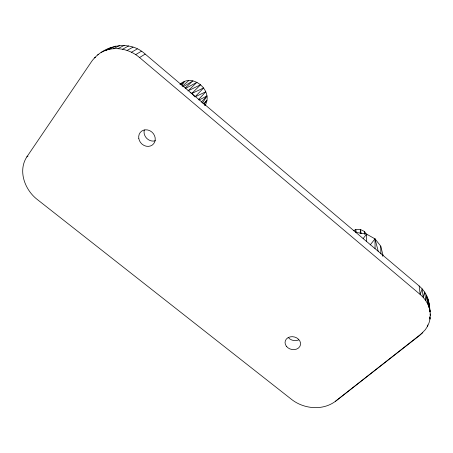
<?xml version="1.0" encoding="UTF-8"?>
<svg xmlns="http://www.w3.org/2000/svg" width="453" height="453" viewBox="0 0 453 453"><rect width="100%" height="100%" fill="white"/><g stroke="black" fill="none" stroke-linecap="round" stroke-linejoin="round"><path stroke-width="0.68" d="M180.011 84.235C192.836 72.48 213.827 90.917 205.084 105.424M366.398 241.619L366.568 234.11L356.721 232.525M427.473 326.319C431.607 319.076 430.271 310.52 428.861 302.74C427.87 296.166 424.167 290.254 419.155 285.968L145.186 54.077C129.649 39.468 103.754 44.943 91.778 61.24L26.823 156.919C17.639 171.019 24.943 190.118 37.446 199.62L291.834 399.614C304.02 409.042 322.666 410.831 335.345 401.386L419.772 335.362L425.39 329.62L427.473 326.319L427.507 324.931M364.405 234.28L364.484 231.494L360.384 229.484L355.73 229.552L353.476 230.77M360.209 233.635L360.384 229.484L361.154 233.646M355.571 232.321L355.73 229.552L356.358 232.315M382.553 255.922L382.83 254.626L380.735 246.126L375.022 238.895L366.568 234.11L363.153 238.595M382.536 255.917L382.83 254.626L382.864 256.007M202.434 103.205L206.896 95.996L198.992 100.034M204.06 104.258L206.885 100.249L203.737 103.771M181.919 85.294L184.665 81.41L181.075 84.592M204.926 105.328L205.781 104.258L204.881 105.283M370.18 244.903L375.022 238.895L378.312 251.636M201.183 102.242L206.896 95.996M198.612 99.434L205.821 91.783L195.577 96.614M194.932 96.914L203.708 87.91L191.772 93.499L190.118 92.412M180.079 84.264L181.053 83.318M185.164 88.052L192.95 80.844L183.363 86.648M182.185 86.461L188.725 80.56M335.345 401.386L422.808 332.649M26.823 156.919L27.984 156.104M105.889 50.385L107.621 49.196M101.115 52.514C113.295 45.43 129.207 48.596 139.552 57.542L145.186 54.077M135.651 54.632L141.381 51.234M131.466 52.242L137.304 48.907M127.083 50.43L133.023 47.135M122.582 49.218L128.624 45.951M185.436 88.505L197.044 82.242L187.904 90.968L200.713 84.654L191.772 93.499L194.484 96.427M118.035 48.63L124.184 45.379M113.539 48.675L119.785 45.43M94.451 57.865L95.651 57.242M97.576 54.938L98.777 54.326M109.167 49.349L115.509 46.093M105.005 50.634L111.432 47.355M139.552 57.542L420.197 294.484C425.305 298.844 429.104 304.852 430.112 311.556L429.223 307.111M364.484 231.494L366.924 235.028M429.195 307.162L429.387 308.527M429.676 310.577L429.869 311.941M430.157 313.986L430.35 315.356M429.693 317.06L429.982 319.122L429.835 317.015M419.155 285.968L420.197 294.484L422.145 288.855L423.255 297.423L424.648 292.038L425.809 300.667L426.624 295.452L427.83 304.144L428.034 299.042L429.268 307.797L428.861 302.74L429.059 305.854M380.735 246.126L380.899 253.89M375.022 238.895L375.061 248.595M155.47 140.713A8.579 7.639 45.8 0 1 146.88 138.499A8.579 7.639 45.8 0 1 144.32 129.937M298.708 339.897A7.684 6.308 13.8 0 1 288.176 337.36M286.347 346.222A7.848 6.393 14 0 0 299.778 346.579A7.848 6.393 14 0 0 292.304 336.675A7.848 6.393 14 0 0 286.347 346.222M138.782 138.448A8.777 7.78 45.2 0 0 152.219 145.096A8.777 7.78 45.2 0 0 149.886 130.736A8.777 7.78 45.2 0 0 138.782 138.448"/></g></svg>
